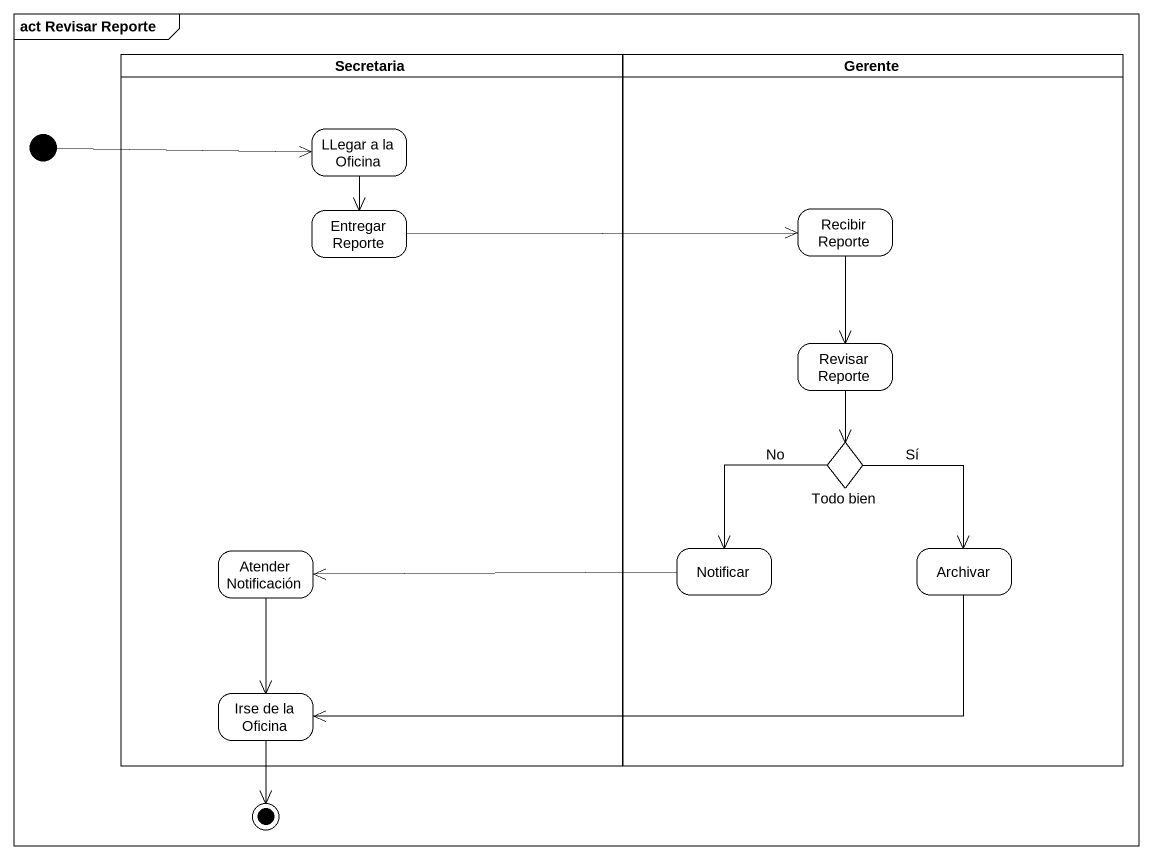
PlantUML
@startuml
mainframe act Revisar Reporte
hide empty description
state Secretaria <<partition>> {
  state "LLegar a la Oficina" as LLegar_a_la_Oficina
  state "Entregar Reporte" as Entregar_Reporte
  state "Atender Notificación" as Atender_Notificación
  state "Irse de la Oficina" as Irse_de_la_Oficina
}
state Gerente <<partition>> {
  state "Recibir Reporte" as Recibir_Reporte
  state "Revisar Reporte" as Revisar_Reporte
  state "Todo bien" as Todo_bien <<choice>>
  state Notificar
  state Archivar
}
state initial1 <<start>>
state final1 <<end>>
initial1 -right-> LLegar_a_la_Oficina
LLegar_a_la_Oficina --> Entregar_Reporte
Entregar_Reporte -right-> Recibir_Reporte
Recibir_Reporte --> Revisar_Reporte
Revisar_Reporte --> Todo_bien
Todo_bien --> Notificar : No
Todo_bien --> Archivar : Sí
Atender_Notificación --> Irse_de_la_Oficina
Notificar -left-> Atender_Notificación
Archivar -left-> Irse_de_la_Oficina
Irse_de_la_Oficina --> final1
@enduml
